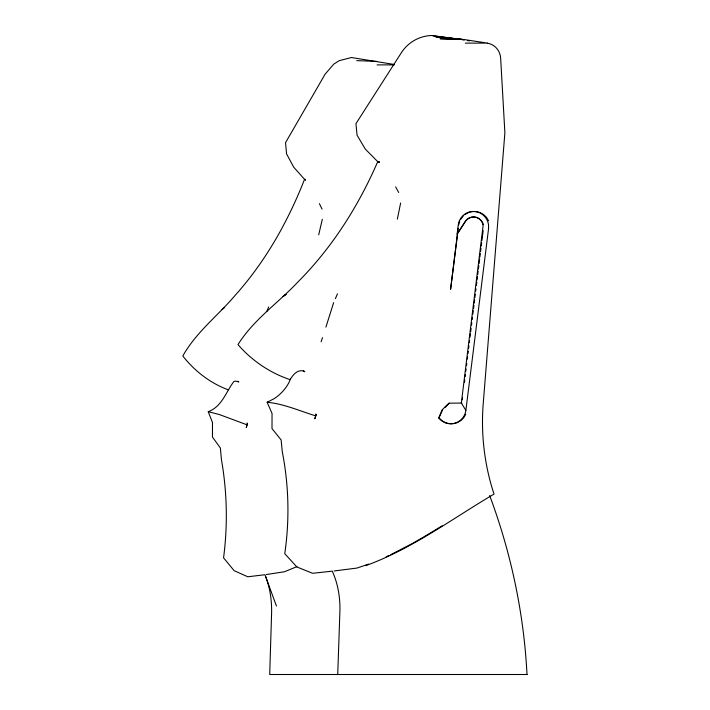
<?xml version="1.0" encoding="UTF-8"?>
<svg xmlns="http://www.w3.org/2000/svg" width="710" height="710" viewBox="0 0 710 710"><rect width="100%" height="100%" fill="white"/><g stroke="black" fill="none" stroke-linecap="round" stroke-linejoin="round"><path stroke-width="1.06" d="M337.729 674.5L339.921 610.875C340.232 597.305 337.933 583.558 332.271 571.168L312.577 573.289L296.904 566.979L284.763 553.702A303.081 302.7 -90 0 0 282.287 451.773L281.124 439.943L272.001 428.574L272.045 413.468L267.146 402.286L274.291 398.576A43.567 43.514 -90 0 0 288.695 383.036L290.585 378.741M480.874 220.091A9.887 9.825 -90 0 0 465.866 220.881L457.116 234.105L458.252 224.919A15.363 15.256 -90 0 1 488.498 224.688M457.4 234.105L450.601 289.307L457.613 233.652M462.308 399.748L462.583 397.556M464.482 382.175L464.748 379.974M465.156 376.682L465.423 374.481M465.831 371.188L466.106 368.987M466.505 365.694L466.781 363.493M467.322 359.1L467.588 356.899M467.997 353.607L468.272 351.414M468.68 348.113L468.946 345.921M469.354 342.619L469.621 340.427M470.029 337.126L470.437 333.833M470.703 331.632L471.112 328.339M471.52 325.047L471.786 322.846M472.194 319.553L472.469 317.352M472.878 314.06L473.277 310.758M473.552 308.566L473.96 305.264M474.227 303.072L474.635 299.78M474.901 297.579L475.309 294.286M475.718 290.985L475.984 288.792M476.392 285.491L476.8 282.198M477.076 279.997L477.475 276.705M477.75 274.504L478.158 271.211M478.425 269.01L478.833 265.717M479.099 263.517L479.641 259.123M479.916 256.931L480.324 253.63M480.59 251.438L480.998 248.136M481.265 245.944L481.673 242.651M481.948 240.45L483.164 230.564M488.524 224.679L488.56 228.673L465.884 410.353L461.34 403.049L483.128 225.434A9.887 9.825 -90 0 0 465.582 220.881L457.116 234.105M458.021 230.377L458.296 228.194M247.444 423.408L246.308 427.5L247.444 423.408L247.027 423.018M397.334 219.124L400.626 203.042M316.225 414.445L314.849 418.687L316.225 414.445L315.702 414.045M318.692 234.824L322.322 219.292M325.908 327.106L333.638 302.655M458.713 224.919L459.734 221.059M322.509 337.658L321.115 341.821M335.404 298.644L337.472 293.798M266.756 311.601L268.7 306.915M438.691 417.888L442.232 409.741L448.862 403.182L461.908 403.049L461.34 403.049M439.401 416.983L442.623 409.741M237.814 381.297C241.116 383.32 234.895 379.885 233.75 381.643C225.833 392.16 221.937 406.715 208.216 411.676L212.485 422.468L212.45 437.049L220.393 448.028L221.405 459.45A324.23 324.23 0 0 1 223.561 557.865L234.14 570.68L247.79 576.777L264.945 574.736C269.924 586.833 271.868 600.03 271.602 613.067L269.702 674.5L527.184 674.5M460.737 219.319L463.177 216.151M465.778 414.223L463.772 417.693L460.914 420.542L457.4 422.565A16.658 16.259 -90 0 1 445.454 422.663L441.904 420.693L439.002 417.888M228.176 389.799C210.231 383.151 194.576 371.01 182.816 355.985C195.96 332.404 217.899 315.693 235.152 295.36C265.46 261.573 288.029 221.467 304.537 179.337L293.727 167.214L286.547 153.83L285.553 142.648L325.1 74.186L333.771 64.122L339.247 60.661L351.477 57.528L394.307 64.477M444.877 407.558L449.394 403.182M222.07 309.48L224.626 307.528M442.117 525.844L422.903 537.47M464.606 214.731L468.121 212.707A16.658 16.259 -90 0 1 480.066 212.609L483.616 214.58L486.519 217.384L488.586 220.828M422.13 537.914L412.794 543.239M411.898 543.727L390.837 554.625M296.993 566.607L284.515 571.736L266.383 574.541M386.16 556.764L388.956 555.504M378.767 161.64L379.548 162.368L378.812 161.623M368.65 564.095L356.997 568.062L334.153 570.973M365.89 565.595C412.084 548.794 451.977 518.921 494.018 494.08A225.824 220.428 -90 0 1 483.226 403.608L504.881 132.85L500.639 57.98A16.081 15.7 -90 0 0 487.335 43.15M267.226 402.304L267.688 402.259M208.332 411.693L219.399 414.56L246.698 424.704M267.333 402.304C283.947 403.83 299.629 410.948 315.497 415.794M465.325 43.133L487.344 43.097L464.083 39.529L439.978 38.713L463.364 39.529L435.887 36.938L462.618 39.529L433.091 35.864M377.108 64.903L394.307 64.867M356.739 60.634L377.108 61.415M459.965 39.378L431.627 35.5A37.541 37.497 90 0 0 401.336 52.753L355.941 123.655L357.077 135.246L365.322 149.1L377.738 161.658C358.514 205.962 332.236 247.506 298.067 281.826C278.267 302.921 253.461 319.74 237.983 344.616C251.855 360.6 269.969 372.927 290.062 379.637C293.141 374.56 297.907 368.827 304.35 371.312L304.785 371.765L303.339 370.833M462.112 39.698L464.233 40.035M467.402 40.55L469.514 40.887M398.709 192.508L395.603 186.872M322.047 209.122L319.411 203.681M489.651 495.509C511.049 552.797 523.909 613.422 526.997 674.5M265.717 576.831L276.438 605.976M481.424 220.748A9.887 9.825 -90 0 1 483.261 224.591M465.893 410.353A15.38 15.274 -90 0 1 438.718 417.862M285.961 294.428L283.05 296.452L286.006 294.428M377.534 161.64L378.244 162.368L377.534 161.64M305.548 180.02L304.901 179.319L305.548 180.02"/></g></svg>
